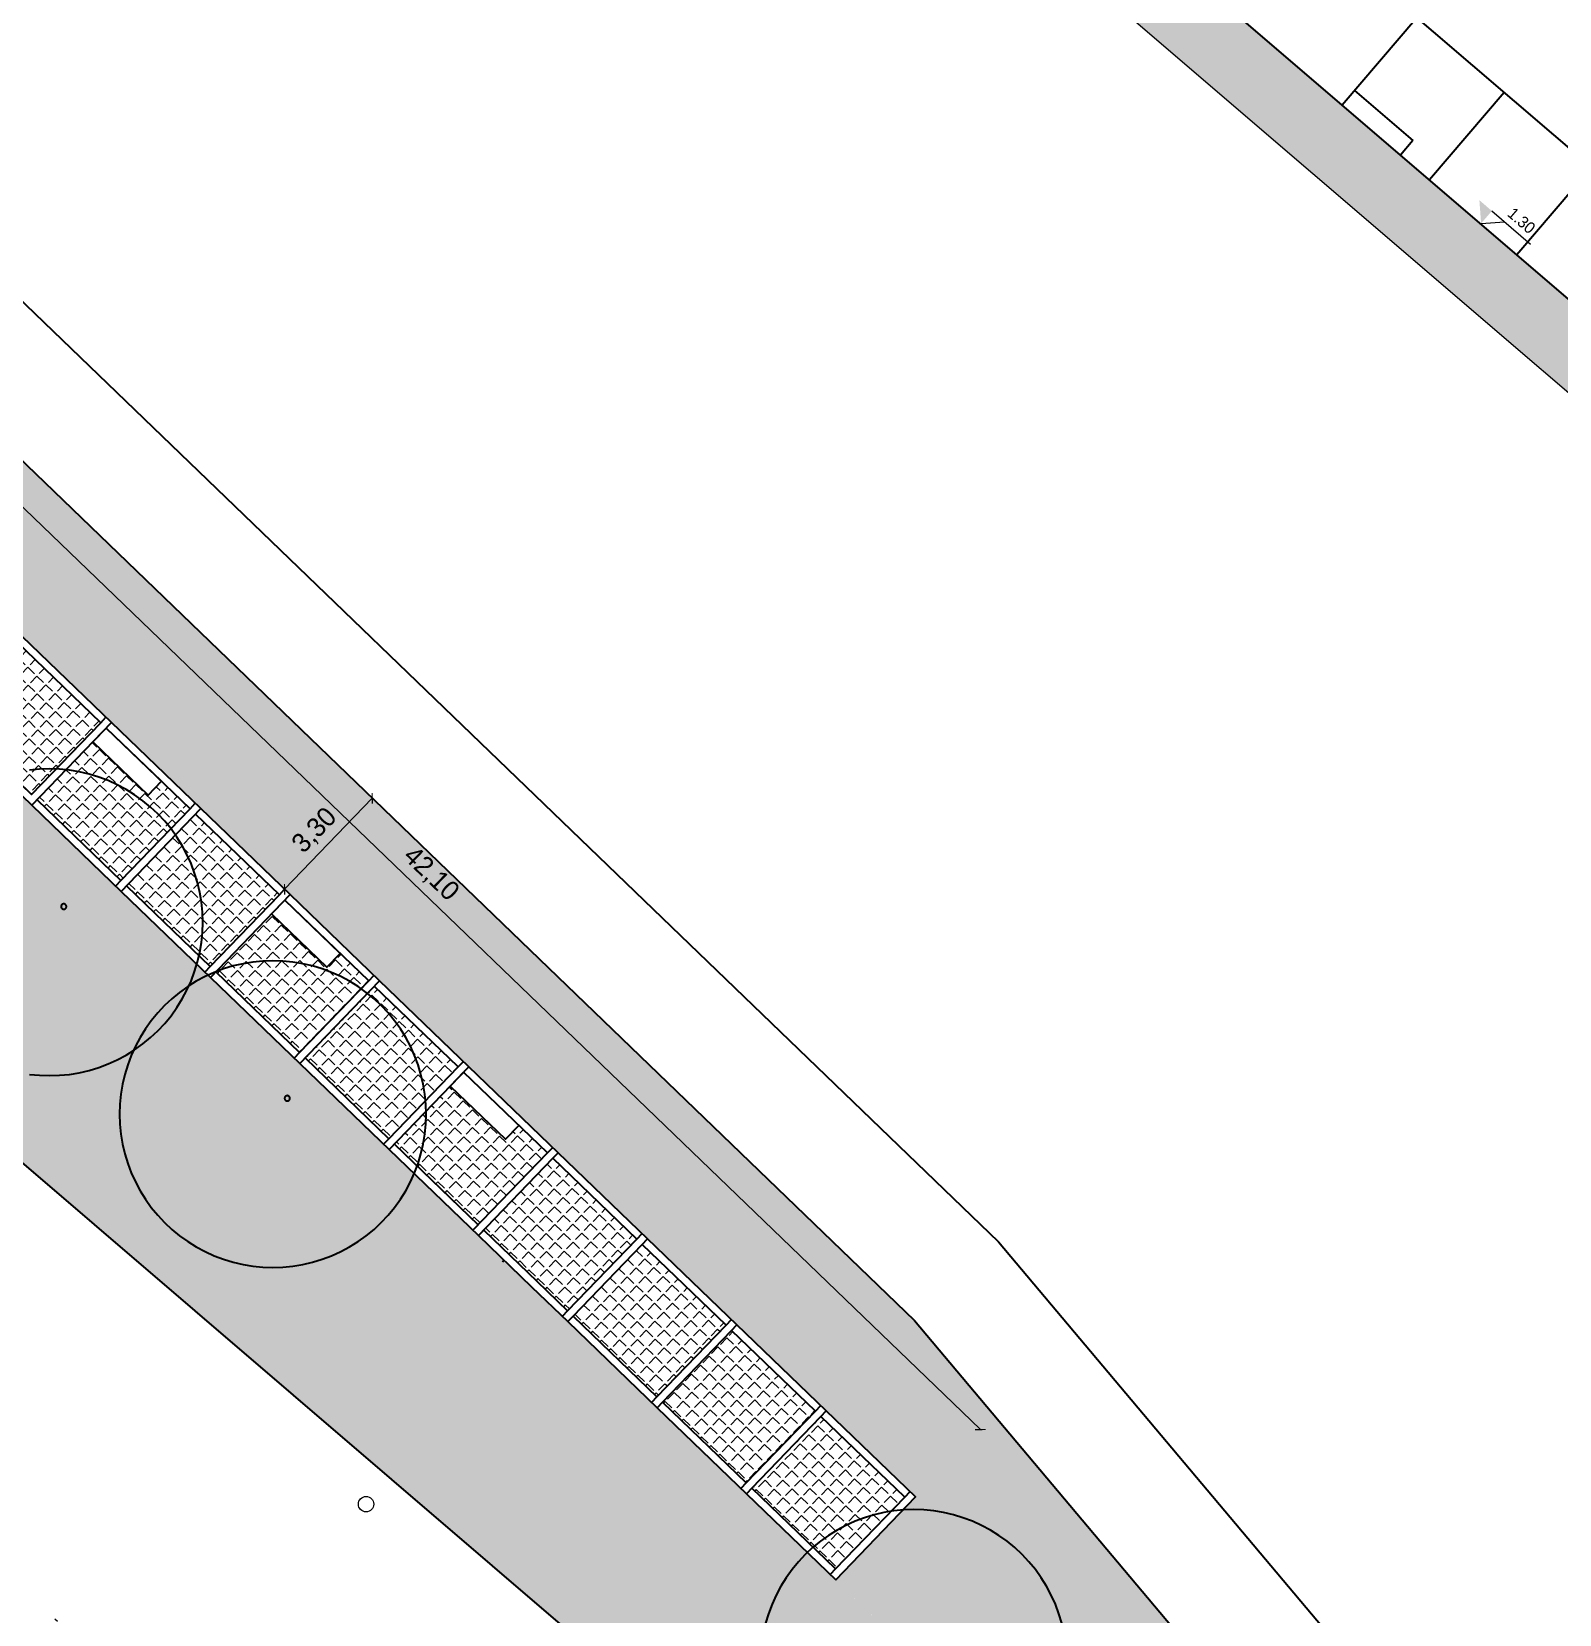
# Model space of a CAD drawing. Header units: inches. Extents: x -3368894 to 5148796, y 84 to 10864301.
# Drawn here: x 503247.33 to 503287.19, y 4346308.06 to 4346349.35 of the extents above; entities that cross this region are included whole.
import ezdxf

# ---------------------------------------------------------------- set-up
doc = ezdxf.new("R2010")
doc.units = ezdxf.units.IN
doc.header["$MEASUREMENT"] = 0
doc.linetypes.add('ACAD_ISO07W100', pattern=[3, 0, -3])
for name, color, linetype, lineweight in [('cm_alberi in secondo piano', 252, 'Continuous', 9), ('cm_campiture', 252, 'Continuous', 9), ('cm_linea di terra', 4, 'Continuous', 25), ('cm_quote', 174, 'Continuous', 0), ('cp_illuminazione', 32, 'Continuous', 9), ('cp_leggerissime_linee', 253, 'Continuous', 5), ('cp_piattaforme volumi_linea', 4, 'Continuous', 25)]:
    doc.layers.add(name, color=color, linetype=linetype, lineweight=lineweight)
for name, color, linetype in [('cm_arredi', 251, 'Continuous'), ('cm_arredi secondo piano', 252, 'Continuous'), ('cp_alberi_linea', 103, 'Continuous')]:
    doc.layers.add(name, color=color, linetype=linetype)
doc.styles.get("Standard").update_dxf_attribs({"font": 'GOTHIC.TTF'})
doc.dimstyles.new('Quote 200', dxfattribs={"dimtxt": 0.5, "dimasz": 0.2, "dimexe": 1.25, "dimexo": 0.625, "dimgap": 0.2, "dimtad": 1, "dimzin": 1, "dimtxsty": 'Standard', "dimblk": 'ARCHTICK', "dimcen": 2.5, "dimse1": 1, "dimse2": 1, "dimazin": 0, "dimtfac": 1, "dimtmove": 0, "dimatfit": 3, "dimldrblk": 'NONE', "dimfxl": 1, "dimlwd": 0, "dimarcsym": 0})
pattern_1 = [(226, (0, 0), (0.237382134112, -0.229237262251), [0.24, -0.09]), (316, (0, 0), (0.229237262251, 0.237382134112), [0.24, -0.09])]

# ---------------------------------------------------------------- blocks, each defined once
blk = doc.blocks.new('_ArchTick')
at = {"color": 0, "linetype": 'ByBlock', "const_width": 0.15}
blk.add_lwpolyline([(-0.5, -0.5), (0.5, 0.5)], dxfattribs=at)
blk = doc.blocks.new('*D285')
at = {"layer": 'cm_quote', "color": 0, "lineweight": 0, "transparency": 16777216}
blk.add_line((503253.927, 4346326.979), (503256.213, 4346329.352), dxfattribs=at)
at = {"layer": 'DEFPOINTS', "color": 0, "transparency": 16777216}
for p in [(503256.213, 4346329.352), (503256.213, 4346329.352), (503253.927, 4346326.979)]:
    blk.add_point(p, dxfattribs=at)
at = {"layer": 'cm_quote', "color": 0, "lineweight": 0, "transparency": 16777216, "xscale": 0.2, "yscale": 0.2, "zscale": 0.2}
for p, rotation in [((503256.213, 4346329.352), 46.07937427874008), ((503253.927, 4346326.979), 226.0793742787401)]:
    blk.add_blockref('_ArchTick', p, dxfattribs=dict(at, rotation=rotation))
at = {"layer": 'cm_quote', "color": 0, "transparency": 16777216, "insert": (503254.721, 4346328.502), "char_height": 0.5, "attachment_point": 5, "rotation": 46.0794}
blk.add_mtext('3,30', dxfattribs=at)
blk = doc.blocks.new('_None')
blk = doc.blocks.new('*D289')
at = {"layer": 'cm_quote', "color": 0, "lineweight": 0, "transparency": 16777216}
blk.add_line((503241.777, 4346342.065), (503272.08, 4346312.883), dxfattribs=at)
at = {"layer": 'DEFPOINTS', "color": 0, "transparency": 16777216}
for p in [(503240.085, 4346340.309), (503272.08, 4346312.883), (503270.389, 4346311.126)]:
    blk.add_point(p, dxfattribs=at)
at = {"layer": 'cm_quote', "color": 0, "lineweight": 0, "transparency": 16777216, "xscale": 0.2, "yscale": 0.2, "zscale": 0.2}
for p, rotation in [((503241.777, 4346342.065), 136.0793742842688), ((503272.08, 4346312.883), 316.0793742842688)]:
    blk.add_blockref('_ArchTick', p, dxfattribs=dict(at, rotation=rotation))
at = {"layer": 'cm_quote', "color": 0, "transparency": 16777216, "insert": (503257.737, 4346327.369), "char_height": 0.5, "attachment_point": 5, "rotation": 316.0794}
blk.add_mtext('42,10', dxfattribs=at)
blk = doc.blocks.new('quotaalt')
at = {"layer": 'cm_quote'}
for p, q in [((0, 0.32), (0.991, 0.32)), ((0, 0), (0.32, 0.32))]:
    blk.add_line(p, q, dxfattribs=at)
blk.add_solid([(0, 0.32), (0, 0), (-0.32, 0.32)], dxfattribs=at)

msp = doc.modelspace()

# ---------------------------------------------------------------- hatches: boundary and pattern name
at = {"layer": 'cm_campiture'}
h = msp.add_hatch(color=253, dxfattribs=at)
h.dxf.hatch_style = 1
h.paths.add_polyline_path([(503250.787, 4346371.33), (503316.685, 4346314.858), (503317.892, 4346316.267), (503258.73, 4346366.965), (503258.6, 4346366.814), (503251.863, 4346372.586)])
at = {"layer": 'cp_leggerissime_linee', "transparency": 33554610}
h = msp.add_hatch(dxfattribs=at)
h.set_pattern_fill('ANGLE', color=256, scale=1.2, angle=226)
h.set_pattern_definition(pattern_1)
h.paths.add_polyline_path([(503237.146, 4346343.175), (503240.409, 4346339.997), (503270.389, 4346311.126), (503268.308, 4346308.965), (503291.142, 4346286.594), (503281.456, 4346302.537), (503270.359, 4346315.729), (503239.055, 4346345.876)])
h.paths.add_polyline_path([(503289.29, 4346288.394), (503289.325, 4346288.356), (503289.491, 4346288.154), (503289.644, 4346287.941), (503289.782, 4346287.719), (503289.905, 4346287.488), (503290.013, 4346287.25), (503290.106, 4346287.005), (503290.182, 4346286.754), (503290.241, 4346286.499), (503290.284, 4346286.241), (503290.309, 4346285.981), (503290.318, 4346285.719), (503290.314, 4346285.591), (503291.152, 4346286.569)])
h.paths.add_polyline_path([(503288.753, 4346288.892), (503288.929, 4346288.748), (503268.308, 4346308.965), (503238.004, 4346338.148), (503240.085, 4346340.309), (503237.18, 4346343.223), (503235.277, 4346340.53), (503230.627, 4346333.951), (503283.555, 4346288.609), (503283.681, 4346288.726), (503283.883, 4346288.892), (503284.096, 4346289.045), (503284.318, 4346289.183), (503284.549, 4346289.307), (503284.787, 4346289.415), (503285.032, 4346289.507), (503285.283, 4346289.583), (503285.538, 4346289.642), (503285.796, 4346289.685), (503286.056, 4346289.711), (503286.318, 4346289.719), (503286.58, 4346289.711), (503286.84, 4346289.685), (503287.098, 4346289.642), (503287.353, 4346289.583), (503287.604, 4346289.507), (503287.849, 4346289.415), (503288.087, 4346289.307), (503288.318, 4346289.183), (503288.54, 4346289.045)])
at = {"layer": 'cp_leggerissime_linee', "transparency": 33554559}
h = msp.add_hatch(dxfattribs=at)
h.set_pattern_fill('ANGLE', color=256, scale=1.2, angle=226)
h.set_pattern_definition([(226, (6.9238, -6.80655), (0.237382134112, -0.229237262251), [0.24, -0.09]), (316, (6.9238, -6.80655), (0.229237262251, 0.237382134112), [0.24, -0.09])])
h.paths.add_polyline_path([(503246.94, 4346333.43), (503245.136, 4346331.558), (503247.323, 4346329.451), (503249.127, 4346331.324)])
h = msp.add_hatch(dxfattribs=at)
h.set_pattern_fill('ANGLE', color=256, scale=1.2, angle=226)
h.set_pattern_definition(pattern_1)
h.paths.add_polyline_path([(503250.711, 4346329.798), (503250.364, 4346329.438), (503248.924, 4346330.825), (503247.467, 4346329.313), (503249.654, 4346327.207), (503251.458, 4346329.079)])
h = msp.add_hatch(dxfattribs=at)
h.set_pattern_fill('ANGLE', color=256, scale=1.2, angle=226)
h.set_pattern_definition(pattern_1)
h.paths.add_polyline_path([(503251.602, 4346328.941), (503249.798, 4346327.068), (503251.985, 4346324.962), (503253.789, 4346326.835)])
h = msp.add_hatch(dxfattribs=at)
h.set_pattern_fill('ANGLE', color=256, scale=1.2, angle=226)
h.set_pattern_definition(pattern_1)
h.paths.add_polyline_path([(503255.027, 4346324.948), (503253.586, 4346326.336), (503252.129, 4346324.823), (503254.316, 4346322.717), (503256.12, 4346324.59), (503255.373, 4346325.308)])
h = msp.add_hatch(dxfattribs=at)
h.set_pattern_fill('ANGLE', color=256, scale=1.2, angle=226)
h.set_pattern_definition(pattern_1)
h.paths.add_polyline_path([(503256.264, 4346324.451), (503254.46, 4346322.578), (503256.647, 4346320.472), (503258.451, 4346322.345)])
h = msp.add_hatch(dxfattribs=at)
h.set_pattern_fill('ANGLE', color=256, scale=1.2, angle=226)
h.set_pattern_definition(pattern_1)
h.paths.add_polyline_path([(503260.035, 4346320.819), (503259.689, 4346320.459), (503258.248, 4346321.846), (503256.791, 4346320.333), (503258.978, 4346318.227), (503260.782, 4346320.1)])
h = msp.add_hatch(dxfattribs=at)
h.set_pattern_fill('ANGLE', color=256, scale=1.2, angle=226)
h.set_pattern_definition(pattern_1)
h.paths.add_polyline_path([(503260.926, 4346319.961), (503259.122, 4346318.088), (503261.309, 4346315.982), (503263.113, 4346317.855)])
h = msp.add_hatch(dxfattribs=at)
h.set_pattern_fill('ANGLE', color=256, scale=1.2, angle=226)
h.set_pattern_definition(pattern_1)
h.paths.add_polyline_path([(503263.257, 4346317.716), (503261.453, 4346315.844), (503263.64, 4346313.738), (503265.444, 4346315.61)])
h = msp.add_hatch(dxfattribs=at)
h.set_pattern_fill('ANGLE', color=256, scale=1.2, angle=226)
h.set_pattern_definition(pattern_1)
h.paths.add_polyline_path([(503265.588, 4346315.472), (503263.785, 4346313.599), (503265.971, 4346311.493), (503267.775, 4346313.365)])
h = msp.add_hatch(dxfattribs=at)
h.set_pattern_fill('ANGLE', color=256, scale=1.2, angle=226)
h.set_pattern_definition(pattern_1)
h.paths.add_polyline_path([(503267.919, 4346313.227), (503266.116, 4346311.354), (503268.303, 4346309.248), (503270.106, 4346311.121)])

# ---------------------------------------------------------------- linework, layer by layer
at = {"layer": 'cm_arredi'}
for points in [[(503249.271, 4346331.185), (503248.924, 4346330.825), (503250.364, 4346329.438), (503250.711, 4346329.798), (503249.271, 4346331.185)], [(503253.933, 4346326.696), (503253.586, 4346326.336), (503255.027, 4346324.948), (503255.373, 4346325.308), (503253.933, 4346326.696)], [(503258.595, 4346322.206), (503258.248, 4346321.846), (503259.689, 4346320.459), (503260.035, 4346320.819)]]:
    msp.add_lwpolyline(points, dxfattribs=at)
at = {"layer": 'cm_arredi secondo piano'}
for p, q in [((503279.993, 4346352.695), (503294.862, 4346339.952)), ((503283.473, 4346349.713), (503281.52, 4346347.435)), ((503281.846, 4346347.815), (503283.364, 4346346.513)), ((503285.751, 4346347.761), (503283.798, 4346345.483)), ((503283.364, 4346346.513), (503283.039, 4346346.134)), ((503288.028, 4346345.809), (503286.076, 4346343.531))]:
    msp.add_line(p, q, dxfattribs=at)
for points in [[(503252.165, 4346362.529), (503240.043, 4346349.089), (503272.553, 4346317.781), (503283.901, 4346304.291)], [(503237.962, 4346346.928), (503239.055, 4346345.876), (503270.359, 4346315.729), (503281.456, 4346302.537), (503291.152, 4346286.569), (503284.142, 4346278.389), (503325.32, 4346215.827)]]:
    msp.add_lwpolyline(points, dxfattribs=at)
at = {"layer": 'cm_campiture', "ltscale": 0.5}
msp.add_lwpolyline([(503317.892, 4346316.267), (503316.685, 4346314.858), (503250.787, 4346371.33), (503252.124, 4346372.89)], dxfattribs=at)
at = {"layer": 'cm_campiture', "linetype": 'ACAD_ISO07W100', "ltscale": 0.5}
msp.add_lwpolyline([(503216.269, 4346334.934), (503284.829, 4346276.492)], dxfattribs=at)
at = {"layer": 'cm_linea di terra'}
msp.add_lwpolyline([(503251.994, 4346372.738), (503351.618, 4346287.365)], dxfattribs=at)
at = {"layer": 'cp_alberi_linea'}
for points in [[(503247.267, 4346322.151), (503247.528, 4346322.126), (503247.79, 4346322.117), (503248.051, 4346322.126), (503248.312, 4346322.151), (503248.57, 4346322.194), (503248.825, 4346322.253), (503249.075, 4346322.329), (503249.32, 4346322.422), (503249.559, 4346322.53), (503249.79, 4346322.653), (503250.012, 4346322.791), (503250.225, 4346322.944), (503250.427, 4346323.11), (503250.618, 4346323.289), (503250.797, 4346323.48), (503250.963, 4346323.682), (503251.115, 4346323.895), (503251.254, 4346324.117), (503251.377, 4346324.348), (503251.485, 4346324.586), (503251.577, 4346324.831), (503251.653, 4346325.082), (503251.713, 4346325.337), (503251.755, 4346325.595), (503251.781, 4346325.855), (503251.79, 4346326.117), (503251.781, 4346326.379), (503251.755, 4346326.639), (503251.713, 4346326.897), (503251.653, 4346327.152), (503251.577, 4346327.403), (503251.485, 4346327.648), (503251.377, 4346327.886), (503251.254, 4346328.117), (503251.115, 4346328.339), (503250.963, 4346328.552), (503250.797, 4346328.754), (503250.618, 4346328.945), (503250.427, 4346329.124), (503250.225, 4346329.29), (503250.012, 4346329.443), (503249.79, 4346329.581), (503249.559, 4346329.705), (503249.32, 4346329.813), (503249.075, 4346329.905), (503248.825, 4346329.981), (503248.57, 4346330.04), (503248.312, 4346330.083), (503248.051, 4346330.109), (503247.79, 4346330.117), (503247.528, 4346330.109), (503247.267, 4346330.083)], [(503274.205, 4346307.832), (503274.129, 4346308.082), (503274.037, 4346308.327), (503273.929, 4346308.565), (503273.806, 4346308.796), (503273.668, 4346309.019), (503273.515, 4346309.231), (503273.349, 4346309.434), (503273.17, 4346309.625), (503272.979, 4346309.804), (503272.777, 4346309.97), (503272.564, 4346310.122), (503272.342, 4346310.26), (503272.111, 4346310.384), (503271.872, 4346310.492), (503271.627, 4346310.584), (503271.377, 4346310.66), (503271.122, 4346310.719), (503270.864, 4346310.762), (503270.603, 4346310.788), (503270.342, 4346310.796), (503270.08, 4346310.788), (503269.82, 4346310.762), (503269.561, 4346310.719), (503269.306, 4346310.66), (503269.056, 4346310.584), (503268.811, 4346310.492), (503268.573, 4346310.384), (503268.342, 4346310.26), (503268.119, 4346310.122), (503267.907, 4346309.97), (503267.704, 4346309.804), (503267.513, 4346309.625), (503267.334, 4346309.434), (503267.168, 4346309.231), (503267.016, 4346309.019), (503266.878, 4346308.796), (503266.754, 4346308.565), (503266.646, 4346308.327), (503266.554, 4346308.082), (503266.478, 4346307.832)]]:
    msp.add_lwpolyline(points, dxfattribs=at)
for points in [[(503248.234, 4346326.528), (503248.234, 4346326.533), (503248.233, 4346326.537), (503248.232, 4346326.542), (503248.231, 4346326.546), (503248.23, 4346326.551), (503248.228, 4346326.555), (503248.227, 4346326.559), (503248.224, 4346326.563), (503248.222, 4346326.567), (503248.219, 4346326.571), (503248.216, 4346326.574), (503248.213, 4346326.578), (503248.21, 4346326.581), (503248.206, 4346326.584), (503248.203, 4346326.587), (503248.199, 4346326.589), (503248.195, 4346326.591), (503248.19, 4346326.593), (503248.186, 4346326.595), (503248.182, 4346326.596), (503248.177, 4346326.597), (503248.173, 4346326.598), (503248.168, 4346326.598), (503248.164, 4346326.598), (503248.159, 4346326.598), (503248.154, 4346326.598), (503248.15, 4346326.597), (503248.145, 4346326.596), (503248.141, 4346326.595), (503248.137, 4346326.593), (503248.133, 4346326.591), (503248.129, 4346326.589), (503248.125, 4346326.587), (503248.121, 4346326.584), (503248.117, 4346326.581), (503248.114, 4346326.578), (503248.111, 4346326.574), (503248.108, 4346326.571), (503248.105, 4346326.567), (503248.103, 4346326.563), (503248.101, 4346326.559), (503248.099, 4346326.555), (503248.097, 4346326.551), (503248.096, 4346326.546), (503248.095, 4346326.542), (503248.094, 4346326.537), (503248.094, 4346326.533), (503248.094, 4346326.528), (503248.094, 4346326.524), (503248.094, 4346326.519), (503248.095, 4346326.515), (503248.096, 4346326.51), (503248.097, 4346326.506), (503248.099, 4346326.501), (503248.101, 4346326.497), (503248.103, 4346326.493), (503248.105, 4346326.489), (503248.108, 4346326.486), (503248.111, 4346326.482), (503248.114, 4346326.479), (503248.117, 4346326.476), (503248.121, 4346326.473), (503248.125, 4346326.47), (503248.129, 4346326.468), (503248.133, 4346326.465), (503248.137, 4346326.463), (503248.141, 4346326.462), (503248.145, 4346326.461), (503248.15, 4346326.46), (503248.154, 4346326.459), (503248.159, 4346326.458), (503248.164, 4346326.458), (503248.168, 4346326.458), (503248.173, 4346326.459), (503248.177, 4346326.46), (503248.182, 4346326.461), (503248.186, 4346326.462), (503248.19, 4346326.463), (503248.195, 4346326.465), (503248.199, 4346326.468), (503248.203, 4346326.47), (503248.206, 4346326.473), (503248.21, 4346326.476), (503248.213, 4346326.479), (503248.216, 4346326.482), (503248.219, 4346326.486), (503248.222, 4346326.489), (503248.224, 4346326.493), (503248.227, 4346326.497), (503248.228, 4346326.501), (503248.23, 4346326.506), (503248.231, 4346326.51), (503248.232, 4346326.515), (503248.233, 4346326.519), (503248.234, 4346326.524)], [(503257.621, 4346321.114), (503257.613, 4346321.376), (503257.587, 4346321.637), (503257.544, 4346321.895), (503257.485, 4346322.15), (503257.409, 4346322.4), (503257.317, 4346322.645), (503257.209, 4346322.884), (503257.085, 4346323.114), (503256.947, 4346323.337), (503256.795, 4346323.549), (503256.629, 4346323.752), (503256.45, 4346323.943), (503256.259, 4346324.122), (503256.056, 4346324.288), (503255.843, 4346324.44), (503255.621, 4346324.579), (503255.39, 4346324.702), (503255.152, 4346324.81), (503254.907, 4346324.902), (503254.656, 4346324.978), (503254.402, 4346325.038), (503254.143, 4346325.08), (503253.883, 4346325.106), (503253.621, 4346325.114), (503253.36, 4346325.106), (503253.099, 4346325.08), (503252.841, 4346325.038), (503252.586, 4346324.978), (503252.335, 4346324.902), (503252.09, 4346324.81), (503251.852, 4346324.702), (503251.621, 4346324.579), (503251.399, 4346324.44), (503251.186, 4346324.288), (503250.984, 4346324.122), (503250.793, 4346323.943), (503250.614, 4346323.752), (503250.448, 4346323.549), (503250.295, 4346323.337), (503250.157, 4346323.114), (503250.034, 4346322.884), (503249.926, 4346322.645), (503249.833, 4346322.4), (503249.757, 4346322.15), (503249.698, 4346321.895), (503249.655, 4346321.637), (503249.63, 4346321.376), (503249.621, 4346321.114), (503249.63, 4346320.853), (503249.655, 4346320.592), (503249.698, 4346320.334), (503249.757, 4346320.079), (503249.833, 4346319.829), (503249.926, 4346319.584), (503250.034, 4346319.345), (503250.157, 4346319.114), (503250.295, 4346318.892), (503250.448, 4346318.679), (503250.614, 4346318.477), (503250.793, 4346318.286), (503250.984, 4346318.107), (503251.186, 4346317.941), (503251.399, 4346317.789), (503251.621, 4346317.65), (503251.852, 4346317.527), (503252.09, 4346317.419), (503252.335, 4346317.327), (503252.586, 4346317.251), (503252.841, 4346317.191), (503253.099, 4346317.149), (503253.36, 4346317.123), (503253.621, 4346317.114), (503253.883, 4346317.123), (503254.143, 4346317.149), (503254.402, 4346317.191), (503254.656, 4346317.251), (503254.907, 4346317.327), (503255.152, 4346317.419), (503255.39, 4346317.527), (503255.621, 4346317.65), (503255.843, 4346317.789), (503256.056, 4346317.941), (503256.259, 4346318.107), (503256.45, 4346318.286), (503256.629, 4346318.477), (503256.795, 4346318.679), (503256.947, 4346318.892), (503257.085, 4346319.114), (503257.209, 4346319.345), (503257.317, 4346319.584), (503257.409, 4346319.829), (503257.485, 4346320.079), (503257.544, 4346320.334), (503257.587, 4346320.592), (503257.613, 4346320.853)], [(503254.065, 4346321.526), (503254.065, 4346321.53), (503254.065, 4346321.535), (503254.064, 4346321.539), (503254.063, 4346321.544), (503254.062, 4346321.548), (503254.06, 4346321.552), (503254.058, 4346321.557), (503254.056, 4346321.561), (503254.054, 4346321.565), (503254.051, 4346321.568), (503254.048, 4346321.572), (503254.045, 4346321.575), (503254.041, 4346321.578), (503254.038, 4346321.581), (503254.034, 4346321.584), (503254.03, 4346321.586), (503254.026, 4346321.589), (503254.022, 4346321.59), (503254.018, 4346321.592), (503254.013, 4346321.593), (503254.009, 4346321.594), (503254.004, 4346321.595), (503254, 4346321.596), (503253.995, 4346321.596), (503253.991, 4346321.596), (503253.986, 4346321.595), (503253.982, 4346321.594), (503253.977, 4346321.593), (503253.973, 4346321.592), (503253.968, 4346321.59), (503253.964, 4346321.589), (503253.96, 4346321.586), (503253.956, 4346321.584), (503253.953, 4346321.581), (503253.949, 4346321.578), (503253.946, 4346321.575), (503253.943, 4346321.572), (503253.94, 4346321.568), (503253.937, 4346321.565), (503253.935, 4346321.561), (503253.932, 4346321.557), (503253.93, 4346321.552), (503253.929, 4346321.548), (503253.928, 4346321.544), (503253.926, 4346321.539), (503253.926, 4346321.535), (503253.925, 4346321.53), (503253.925, 4346321.526), (503253.925, 4346321.521), (503253.926, 4346321.516), (503253.926, 4346321.512), (503253.928, 4346321.507), (503253.929, 4346321.503), (503253.93, 4346321.499), (503253.932, 4346321.495), (503253.935, 4346321.491), (503253.937, 4346321.487), (503253.94, 4346321.483), (503253.943, 4346321.479), (503253.946, 4346321.476), (503253.949, 4346321.473), (503253.953, 4346321.47), (503253.956, 4346321.467), (503253.96, 4346321.465), (503253.964, 4346321.463), (503253.968, 4346321.461), (503253.973, 4346321.459), (503253.977, 4346321.458), (503253.982, 4346321.457), (503253.986, 4346321.456), (503253.991, 4346321.456), (503253.995, 4346321.456), (503254, 4346321.456), (503254.004, 4346321.456), (503254.009, 4346321.457), (503254.013, 4346321.458), (503254.018, 4346321.459), (503254.022, 4346321.461), (503254.026, 4346321.463), (503254.03, 4346321.465), (503254.034, 4346321.467), (503254.038, 4346321.47), (503254.041, 4346321.473), (503254.045, 4346321.476), (503254.048, 4346321.479), (503254.051, 4346321.483), (503254.054, 4346321.487), (503254.056, 4346321.491), (503254.058, 4346321.495), (503254.06, 4346321.499), (503254.062, 4346321.503), (503254.063, 4346321.507), (503254.064, 4346321.512), (503254.065, 4346321.516), (503254.065, 4346321.521)]]:
    msp.add_lwpolyline(points, close=True, dxfattribs=at)
at = {"layer": 'cp_illuminazione'}
msp.add_circle((503256.052, 4346310.939), 0.201, dxfattribs=at)
at = {"layer": 'cp_piattaforme volumi_linea'}
msp.add_line((503283.547, 4346288.601), (503230.627, 4346333.951), dxfattribs=at)
for points in [[(503244.997, 4346331.413), (503247.328, 4346329.169), (503249.409, 4346331.33), (503247.078, 4346333.574)], [(503245.136, 4346331.558), (503247.323, 4346329.451), (503249.127, 4346331.324), (503246.94, 4346333.43)], [(503247.328, 4346329.169), (503249.659, 4346326.924), (503251.74, 4346329.085), (503249.409, 4346331.33)], [(503249.127, 4346331.324), (503249.265, 4346331.468)], [(503247.467, 4346329.313), (503249.654, 4346327.207), (503251.458, 4346329.079), (503249.271, 4346331.185)], [(503251.458, 4346329.079), (503251.596, 4346329.223)], [(503249.659, 4346326.924), (503251.991, 4346324.679), (503254.071, 4346326.84), (503251.74, 4346329.085)], [(503249.798, 4346327.068), (503251.985, 4346324.962), (503253.789, 4346326.835), (503251.602, 4346328.941)], [(503249.654, 4346327.207), (503249.515, 4346327.063)], [(503251.991, 4346324.679), (503254.322, 4346322.434), (503256.403, 4346324.595), (503254.071, 4346326.84)], [(503252.129, 4346324.823), (503254.316, 4346322.717), (503256.12, 4346324.59), (503253.933, 4346326.696)], [(503253.789, 4346326.835), (503253.927, 4346326.979)], [(503251.985, 4346324.962), (503251.846, 4346324.818)], [(503256.12, 4346324.59), (503256.258, 4346324.734)], [(503254.322, 4346322.434), (503256.653, 4346320.189), (503258.734, 4346322.35), (503256.403, 4346324.595)], [(503254.46, 4346322.578), (503256.647, 4346320.472), (503258.451, 4346322.345), (503256.264, 4346324.451)], [(503254.316, 4346322.717), (503254.177, 4346322.573)], [(503258.451, 4346322.345), (503258.59, 4346322.489)], [(503258.84, 4346318.083), (503260.782, 4346320.1), (503258.595, 4346322.206)], [(503261.065, 4346320.105), (503258.734, 4346322.35)], [(503256.647, 4346320.472), (503256.509, 4346320.328)], [(503256.653, 4346320.189), (503258.984, 4346317.944), (503260.371, 4346316.608), (503261.315, 4346315.7)], [(503256.791, 4346320.333), (503258.978, 4346318.227)], [(503260.782, 4346320.1), (503260.921, 4346320.244)], [(503260.926, 4346319.961), (503261.065, 4346320.105)], [(503263.396, 4346317.86), (503261.065, 4346320.105)], [(503258.984, 4346317.944), (503260.926, 4346319.961)], [(503259.122, 4346318.088), (503259.122, 4346318.088), (503260.51, 4346316.752), (503261.309, 4346315.982), (503263.113, 4346317.855), (503260.926, 4346319.961)], [(503258.978, 4346318.227), (503258.84, 4346318.083)], [(503259.122, 4346318.088), (503258.984, 4346317.944)], [(503261.453, 4346315.844), (503263.64, 4346313.738), (503265.444, 4346315.61), (503263.257, 4346317.716)], [(503261.453, 4346315.844), (503263.257, 4346317.716)], [(503263.113, 4346317.855), (503263.252, 4346317.999)], [(503263.257, 4346317.716), (503263.396, 4346317.86)], [(503265.727, 4346315.616), (503263.396, 4346317.86)], [(503259.61, 4346317.261), (503259.647, 4346317.305)], [(503261.309, 4346315.982), (503261.171, 4346315.838)], [(503261.453, 4346315.844), (503261.315, 4346315.7)], [(503261.315, 4346315.7), (503263.646, 4346313.455)], [(503265.444, 4346315.61), (503265.583, 4346315.754)], [(503265.588, 4346315.472), (503265.727, 4346315.616)], [(503268.308, 4346308.965), (503270.389, 4346311.126), (503268.058, 4346313.371), (503265.727, 4346315.616)], [(503263.785, 4346313.599), (503265.588, 4346315.472)], [(503267.775, 4346313.365), (503265.588, 4346315.472)], [(503263.64, 4346313.738), (503263.502, 4346313.593)], [(503263.785, 4346313.599), (503263.646, 4346313.455)], [(503263.785, 4346313.599), (503265.971, 4346311.493), (503267.775, 4346313.365)], [(503267.775, 4346313.365), (503267.914, 4346313.51)], [(503263.646, 4346313.455), (503265.977, 4346311.21)], [(503266.116, 4346311.354), (503267.919, 4346313.227)], [(503267.919, 4346313.227), (503268.058, 4346313.371)], [(503268.303, 4346309.248), (503270.106, 4346311.121), (503267.919, 4346313.227)], [(503265.971, 4346311.493), (503265.833, 4346311.349)], [(503266.116, 4346311.354), (503265.977, 4346311.21)], [(503265.977, 4346311.21), (503268.308, 4346308.965)], [(503268.303, 4346309.248), (503266.116, 4346311.354)], [(503270.106, 4346311.121), (503270.245, 4346311.265)], [(503268.303, 4346309.248), (503268.164, 4346309.104)]]:
    msp.add_lwpolyline(points, dxfattribs=at)

# ---------------------------------------------------------------- block references
at = {"layer": 'cm_alberi in secondo piano', "xscale": 1.344, "yscale": 1.344, "zscale": 1.344, "rotation": 319.1944995317255}
msp.add_blockref('quotaalt', (503285.146, 4346344.349), dxfattribs=at)

# ---------------------------------------------------------------- texts
at = {"layer": 'cm_quote', "insert": (503286.595, 4346344.282), "char_height": 0.3, "attachment_point": 3, "rotation": 319.1945}
msp.add_mtext_dynamic_manual_height_columns('1.30', width=1.67024, gutter_width=1, heights=[0], dxfattribs=at)

# ---------------------------------------------------------------- dimensions: what is measured, and where the dimension line sits
at = {"layer": 'cm_quote'}
dim = msp.add_linear_dim(base=(503272.08, 4346312.883), p1=(503240.085, 4346340.309), p2=(503270.389, 4346311.126), angle=316.0794, text='42,10', dimstyle='Quote 200', dxfattribs=at)
dim.commit()
dim.dimension.update_dxf_attribs({"geometry": '*D289', "text_midpoint": (503257.401, 4346327.019), "dimtype": 161})
dim = msp.add_aligned_dim(p1=(503253.9274, 4346326.9786), p2=(503256.2131, 4346329.352), distance=0, dimstyle='Quote 200', dxfattribs=at)
dim.commit()
dim.dimension.update_dxf_attribs({"geometry": '*D285', "text_midpoint": (503254.7205, 4346328.5021)})

doc.saveas('drawing.dxf')
